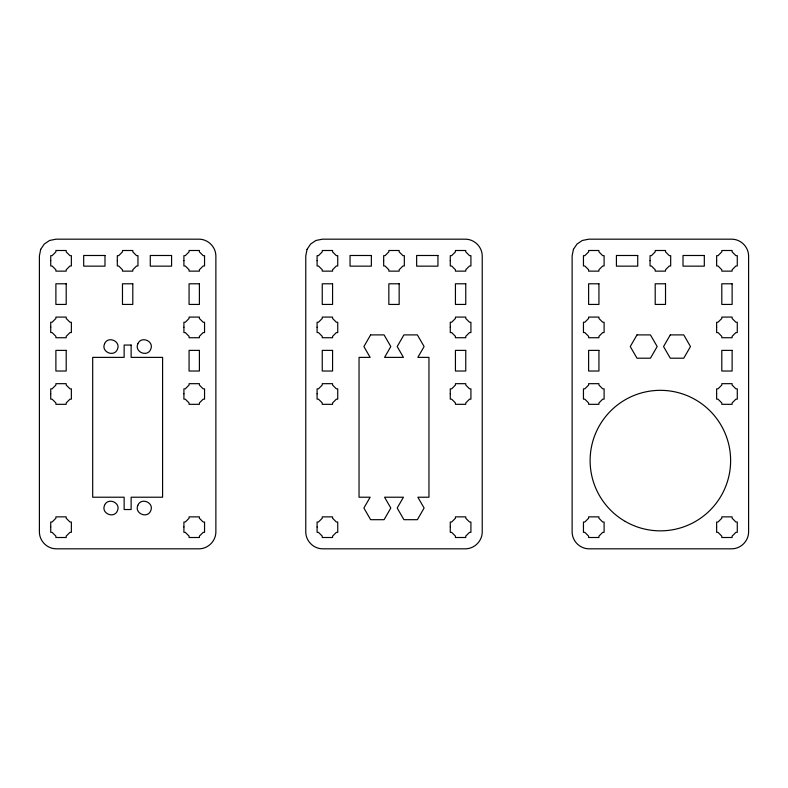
<?xml version="1.0" encoding="UTF-8"?>
<svg xmlns="http://www.w3.org/2000/svg" width="788" height="788" viewBox="0 0 788 788"><rect width="100%" height="100%" fill="white"/><g stroke="black" fill="none" stroke-linecap="round" stroke-linejoin="round"><path stroke-width="1.18" d="M50.727 260.611L50.727 265.98L52.106 265.98L55.889 269.762L55.889 271.141L66.202 271.141L66.202 269.752L69.984 265.98L71.363 265.98L71.363 255.657L69.984 255.657L66.202 251.874L66.202 250.495L55.889 250.495L55.889 251.874L52.106 255.657L50.727 255.657L50.727 260.611M50.727 327.207L50.727 332.566L52.106 332.566L55.889 336.348L55.889 337.727L66.202 337.727L66.202 336.348L69.984 332.566L71.363 332.566L71.363 322.243L69.984 322.243L66.202 318.47L66.202 317.081L55.889 317.081L55.889 318.47L52.106 322.243L50.727 322.243L50.727 327.207M50.727 393.793L50.727 399.161L52.106 399.161L55.889 402.944L55.889 404.323L66.202 404.323L66.202 402.934L69.984 399.161L71.363 399.161L71.363 388.839L69.984 388.839L66.202 385.056L66.202 383.677L55.889 383.677L55.889 385.056L52.106 388.839L50.727 388.839L50.727 393.793M50.727 526.975L50.727 532.343L52.106 532.343L55.889 536.126L55.889 537.505L66.202 537.505L66.202 536.116L69.984 532.343L71.363 532.343L71.363 522.02L69.984 522.02L66.202 518.238L66.202 516.859L55.889 516.859L55.889 518.238L52.106 522.02L50.727 522.02L50.727 526.975M117.313 260.611L117.313 265.98L118.692 265.98L122.475 269.762L122.475 271.141L132.798 271.141L132.798 269.752L136.57 265.98L137.959 265.98L137.959 255.657L136.57 255.657L132.798 251.874L132.798 250.495L122.475 250.495L122.475 251.874L118.692 255.657L117.313 255.657L117.313 260.611M183.909 260.611L183.909 265.98L185.288 265.98L189.071 269.762L189.071 271.141L199.394 271.141L199.394 269.752L203.166 265.98L204.545 265.98L204.545 255.657L203.166 255.657L199.394 251.874L199.394 250.495L189.071 250.495L189.071 251.874L185.288 255.657L183.909 255.657L183.909 260.611M183.909 327.207L183.909 332.566L185.288 332.566L189.071 336.348L189.071 337.727L199.394 337.727L199.394 336.348L203.166 332.566L204.545 332.566L204.545 322.243L203.166 322.243L199.394 318.47L199.394 317.081L189.071 317.081L189.071 318.47L185.288 322.243L183.909 322.243L183.909 327.207M183.909 393.793L183.909 399.161L185.288 399.161L189.071 402.944L189.071 404.323L199.394 404.323L199.394 402.934L203.166 399.161L204.545 399.161L204.545 388.839L203.166 388.839L199.394 385.056L199.394 383.677L189.071 383.677L189.071 385.056L185.288 388.839L183.909 388.839L183.909 393.793M183.909 526.975L183.909 532.343L185.288 532.343L189.071 536.126L189.071 537.505L199.394 537.505L199.394 536.116L203.166 532.343L204.545 532.343L204.545 522.02L203.166 522.02L199.394 518.238L199.394 516.859L189.071 516.859L189.071 518.238L185.288 522.02L183.909 522.02L183.909 526.975M317.091 260.611L317.091 265.98L318.47 265.98L322.253 269.762L322.253 271.141L332.575 271.141L332.575 269.752L336.348 265.98L337.737 265.98L337.737 255.657L336.348 255.657L332.575 251.874L332.575 250.495L322.253 250.495L322.253 251.874L318.47 255.657L317.091 255.657L317.091 260.611M317.091 327.207L317.091 332.566L318.47 332.566L322.253 336.348L322.253 337.727L332.575 337.727L332.575 336.348L336.348 332.566L337.737 332.566L337.737 322.243L336.348 322.243L332.575 318.47L332.575 317.081L322.253 317.081L322.253 318.47L318.47 322.243L317.091 322.243L317.091 327.207M317.091 393.793L317.091 399.161L318.47 399.161L322.253 402.944L322.253 404.323L332.575 404.323L332.575 402.934L336.348 399.161L337.737 399.161L337.737 388.839L336.348 388.839L332.575 385.056L332.575 383.677L322.253 383.677L322.253 385.056L318.47 388.839L317.091 388.839L317.091 393.793M317.091 526.975L317.091 532.343L318.47 532.343L322.253 536.126L322.253 537.505L332.575 537.505L332.575 536.116L336.348 532.343L337.737 532.343L337.737 522.02L336.348 522.02L332.575 518.238L332.575 516.859L322.253 516.859L322.253 518.238L318.47 522.02L317.091 522.02L317.091 526.975M383.677 260.611L383.677 265.98L385.056 265.98L388.839 269.762L388.839 271.141L399.161 271.141L399.161 269.752L402.944 265.98L404.323 265.98L404.323 255.657L402.944 255.657L399.161 251.874L399.161 250.495L388.839 250.495L388.839 251.874L385.056 255.657L383.677 255.657L383.677 260.611M450.273 260.611L450.273 265.98L451.652 265.98L455.434 269.762L455.434 271.141L465.757 271.141L465.757 269.752L469.53 265.98L470.919 265.98L470.919 255.657L469.53 255.657L465.757 251.874L465.757 250.495L455.434 250.495L455.434 251.874L451.652 255.657L450.273 255.657L450.273 260.611M450.273 327.207L450.273 332.566L451.652 332.566L455.434 336.348L455.434 337.727L465.757 337.727L465.757 336.348L469.53 332.566L470.919 332.566L470.919 322.243L469.53 322.243L465.757 318.47L465.757 317.081L455.434 317.081L455.434 318.47L451.652 322.243L450.273 322.243L450.273 327.207M450.273 393.793L450.273 399.161L451.652 399.161L455.434 402.944L455.434 404.323L465.757 404.323L465.757 402.934L469.53 399.161L470.919 399.161L470.919 388.839L469.53 388.839L465.757 385.056L465.757 383.677L455.434 383.677L455.434 385.056L451.652 388.839L450.273 388.839L450.273 393.793M450.273 526.975L450.273 532.343L451.652 532.343L455.434 536.126L455.434 537.505L465.757 537.505L465.757 536.116L469.53 532.343L470.919 532.343L470.919 522.02L469.53 522.02L465.757 518.238L465.757 516.859L455.434 516.859L455.434 518.238L451.652 522.02L450.273 522.02L450.273 526.975M583.455 260.611L583.455 265.98L584.834 265.98L588.616 269.762L588.616 271.141L598.939 271.141L598.939 269.752L602.712 265.98L604.1 265.98L604.1 255.657L602.712 255.657L598.939 251.874L598.939 250.495L588.616 250.495L588.616 251.874L584.834 255.657L583.455 255.657L583.455 260.611M583.455 327.207L583.455 332.566L584.834 332.566L588.616 336.348L588.616 337.727L598.939 337.727L598.939 336.348L602.712 332.566L604.1 332.566L604.1 322.243L602.712 322.243L598.939 318.47L598.939 317.081L588.616 317.081L588.616 318.47L584.834 322.243L583.455 322.243L583.455 327.207M583.455 393.793L583.455 399.161L584.834 399.161L588.616 402.944L588.616 404.323L598.939 404.323L598.939 402.934L602.712 399.161L604.1 399.161L604.1 388.839L602.712 388.839L598.939 385.056L598.939 383.677L588.616 383.677L588.616 385.056L584.834 388.839L583.455 388.839L583.455 393.793M583.455 526.975L583.455 532.343L584.834 532.343L588.616 536.126L588.616 537.505L598.939 537.505L598.939 536.116L602.712 532.343L604.1 532.343L604.1 522.02L602.712 522.02L598.939 518.238L598.939 516.859L588.616 516.859L588.616 518.238L584.834 522.02L583.455 522.02L583.455 526.975M650.051 260.611L650.051 265.98L651.43 265.98L655.202 269.762L655.202 271.141L665.525 271.141L665.525 269.752L669.308 265.98L670.687 265.98L670.687 255.657L669.308 255.657L665.525 251.874L665.525 250.495L655.202 250.495L655.202 251.874L651.43 255.657L650.051 255.657L650.051 260.611M716.637 260.611L716.637 265.98L718.016 265.98L721.798 269.762L721.798 271.141L732.121 271.141L732.121 269.752L735.894 265.98L737.282 265.98L737.282 255.657L735.894 255.657L732.121 251.874L732.121 250.495L721.798 250.495L721.798 251.874L718.016 255.657L716.637 255.657L716.637 260.611M716.637 327.207L716.637 332.566L718.016 332.566L721.798 336.348L721.798 337.727L732.121 337.727L732.121 336.348L735.894 332.566L737.282 332.566L737.282 322.243L735.894 322.243L732.121 318.47L732.121 317.081L721.798 317.081L721.798 318.47L718.016 322.243L716.637 322.243L716.637 327.207M716.637 393.793L716.637 399.161L718.016 399.161L721.798 402.944L721.798 404.323L732.121 404.323L732.121 402.934L735.894 399.161L737.282 399.161L737.282 388.839L735.894 388.839L732.121 385.056L732.121 383.677L721.798 383.677L721.798 385.056L718.016 388.839L716.637 388.839L716.637 393.793M716.637 526.975L716.637 532.343L718.016 532.343L721.798 536.126L721.798 537.505L732.121 537.505L732.121 536.116L735.894 532.343L737.282 532.343L737.282 522.02L735.894 522.02L732.121 518.238L732.121 516.859L721.798 516.859L721.798 518.238L718.016 522.02L716.637 522.02L716.637 526.975M40.7 249.333L39.4 255.824L39.4 532.176C39.558 541.139 47.083 548.665 56.046 548.822L199.216 548.822C208.18 548.665 215.705 541.139 215.873 532.176L215.873 255.824C215.705 246.861 208.18 239.335 199.226 239.178L56.046 239.178L49.555 240.478L44.266 244.044L40.7 249.333M307.074 249.333L305.764 255.824L305.764 532.176C305.931 541.139 313.457 548.665 322.42 548.822L465.58 548.822C474.543 548.665 482.069 541.139 482.236 532.176L482.236 255.824C482.069 246.861 474.553 239.335 465.59 239.178L322.42 239.178L315.919 240.478L310.63 244.044L307.074 249.333M573.437 249.333L572.127 255.824L572.127 532.176C572.295 541.139 579.82 548.665 588.784 548.822L731.953 548.822C740.907 548.665 748.442 541.139 748.6 532.176L748.6 255.824C748.442 246.861 740.917 239.335 731.953 239.178L588.784 239.178L582.293 240.478L577.003 244.044L573.437 249.333M104.548 343.834C100.864 351.99 114.162 357.575 117.432 349.271C121.106 341.115 107.808 335.53 104.548 343.834M104.548 505.315C100.864 513.471 114.162 519.056 117.432 510.752C121.106 502.596 107.808 497.021 104.548 505.315M137.841 343.834C134.167 351.99 147.454 357.575 150.725 349.271C154.399 341.115 141.111 335.53 137.841 343.834M137.841 505.315C134.167 513.471 147.454 519.056 150.725 510.752C154.399 502.596 141.111 497.021 137.841 505.315M370.626 334.9L363.898 346.553L370.143 357.378L359.042 357.378L359.042 497.218L370.143 497.218L363.898 508.033L370.626 519.686L384.081 519.686L390.809 508.033L384.564 497.218L403.436 497.218L397.191 508.033L403.919 519.686L417.374 519.686L424.102 508.033L417.857 497.218L428.958 497.218L428.958 357.378L417.857 357.378L424.102 346.553L417.374 334.9L403.919 334.9L397.191 346.553L403.436 357.378L384.564 357.378L390.809 346.553L384.081 334.9L370.626 334.9M636.99 334.9L630.262 346.553L636.99 358.205L650.445 358.205L657.172 346.553L650.445 334.9L636.99 334.9M670.283 334.9L663.555 346.553L670.283 358.205L683.748 358.205L690.475 346.553L683.748 334.9L670.283 334.9M104.991 255.489L83.686 255.489L83.686 266.147L104.991 266.147L104.991 255.489M171.587 255.489L150.281 255.489L150.281 266.147L171.587 266.147L171.587 255.489M371.365 255.489L350.049 255.489L350.049 266.147L371.365 266.147L371.365 255.489M437.951 255.489L416.645 255.489L416.645 266.147L437.951 266.147L437.951 255.489M637.728 255.489L616.423 255.489L616.423 266.147L637.728 266.147L637.728 255.489M704.314 255.489L683.009 255.489L683.009 266.147L704.314 266.147L704.314 255.489M66.202 283.788L55.889 283.788L55.889 304.434L66.202 304.434L66.202 283.788M132.798 283.788L122.475 283.788L122.475 304.434L132.798 304.434L132.798 283.788M199.394 283.788L189.071 283.788L189.071 304.434L199.394 304.434L199.394 283.788M332.575 283.788L322.253 283.788L322.253 304.434L332.575 304.434L332.575 283.788M399.161 283.788L388.839 283.788L388.839 304.434L399.161 304.434L399.161 283.788M465.757 283.788L455.434 283.788L455.434 304.434L465.757 304.434L465.757 283.788M598.939 283.788L588.616 283.788L588.616 304.434L598.939 304.434L598.939 283.788M665.525 283.788L655.202 283.788L655.202 304.434L665.525 304.434L665.525 283.788M732.121 283.788L721.798 283.788L721.798 304.434L732.121 304.434L732.121 283.788M131.133 345.055L124.14 345.055L124.14 357.378L92.679 357.378L92.679 497.218L124.14 497.218L124.14 509.531L131.133 509.531L131.133 497.218L162.594 497.218L162.594 357.378L131.133 357.378L131.133 345.055M66.202 350.384L55.889 350.384L55.889 371.02L66.202 371.02L66.202 350.384M199.394 350.384L189.071 350.384L189.071 371.02L199.394 371.02L199.394 350.384M332.575 350.384L322.253 350.384L322.253 371.02L332.575 371.02L332.575 350.384M465.757 350.384L455.434 350.384L455.434 371.02L465.757 371.02L465.757 350.384M598.939 350.384L588.616 350.384L588.616 371.02L598.939 371.02L598.939 350.384M732.121 350.384L721.798 350.384L721.798 371.02L732.121 371.02L732.121 350.384M625.239 521.429A70.25 70.25 0 0 0 730.624 460.596A70.25 70.25 0 0 0 625.239 399.752A70.25 70.25 0 0 0 625.239 521.429"/></g></svg>
